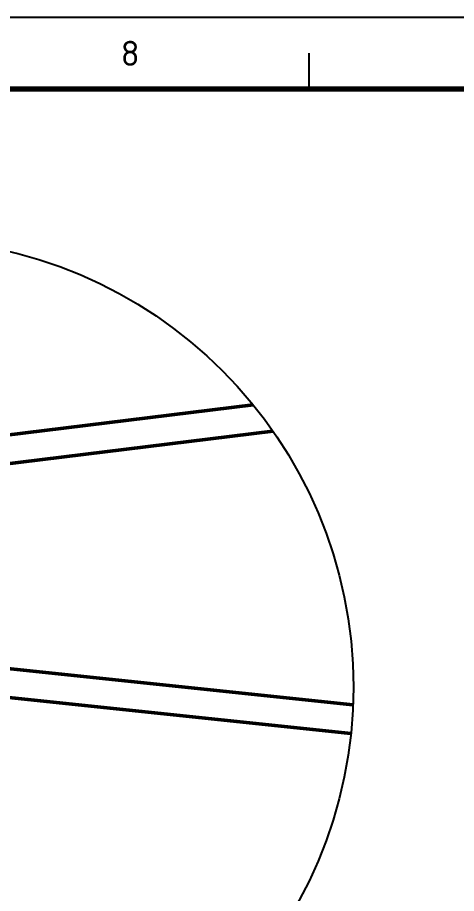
# Model space of a CAD drawing. Header units: millimetres. Extents: x 0 to 594, y 0 to 420.
# Drawn here: x 356.3 to 417.6, y 297.7 to 420 of the extents above; entities that cross this region are included whole.
import ezdxf
from ezdxf.enums import TextEntityAlignment as Align

# ---------------------------------------------------------------- set-up
doc = ezdxf.new("R2010")
doc.units = ezdxf.units.MM
doc.linetypes.add('ISO02-TRAZOS', pattern=[3.75, 3, -0.75])
for name, color, linetype, lineweight in [('01-VISIBLE', 7, 'CONTINUOUS', 50), ('02-OCULTA', 4, 'ISO02-TRAZOS', 25), ('06-TEXTO', 7, 'CONTINUOUS', 25), ('07-RECUADRO', 7, 'CONTINUOUS', 70), ('08-FINA', 5, 'CONTINUOUS', 25)]:
    doc.layers.add(name, color=color, linetype=linetype, lineweight=lineweight)
doc.styles.add('ISO3098', font='isocpeur.ttf')

msp = doc.modelspace()

# ---------------------------------------------------------------- linework, layer by layer
at = {"layer": '01-VISIBLE'}
for points in [[(301.679, 355.173), (389.167, 365.915)], [(306.73, 351.763), (391.945, 362.226)], [(349.988, 329.585), (403.112, 324.001)], [(340.835, 326.525), (402.825, 320.009)]]:
    msp.add_lwpolyline(points, dxfattribs=at)
at = {"layer": '02-OCULTA'}
for points in [[(301.679, 355.173), (389.167, 365.915)], [(302.167, 351.203), (391.945, 362.226)], [(333.607, 331.307), (403.112, 324.001)], [(333.189, 327.328), (402.825, 320.009)]]:
    msp.add_lwpolyline(points, dxfattribs=at)
at = {"layer": '07-RECUADRO'}
msp.add_lwpolyline([(20, 10), (584, 10), (584, 410), (20, 410)], close=True, dxfattribs=at)
at = {"layer": '08-FINA'}
msp.add_line((397, 410), (397, 415), dxfattribs=at)
msp.add_lwpolyline([(0, 0), (594, 0), (594, 420), (0, 420)], close=True, dxfattribs=at)
msp.add_circle((340.667, 326.5), 62.5, dxfattribs=at)

# ---------------------------------------------------------------- texts
at = {"layer": '06-TEXTO', "style": 'ISO3098'}
msp.add_text('8', height=3.5, dxfattribs=at).set_placement((372, 415), align=Align.MIDDLE_CENTER)

doc.saveas('drawing.dxf')
